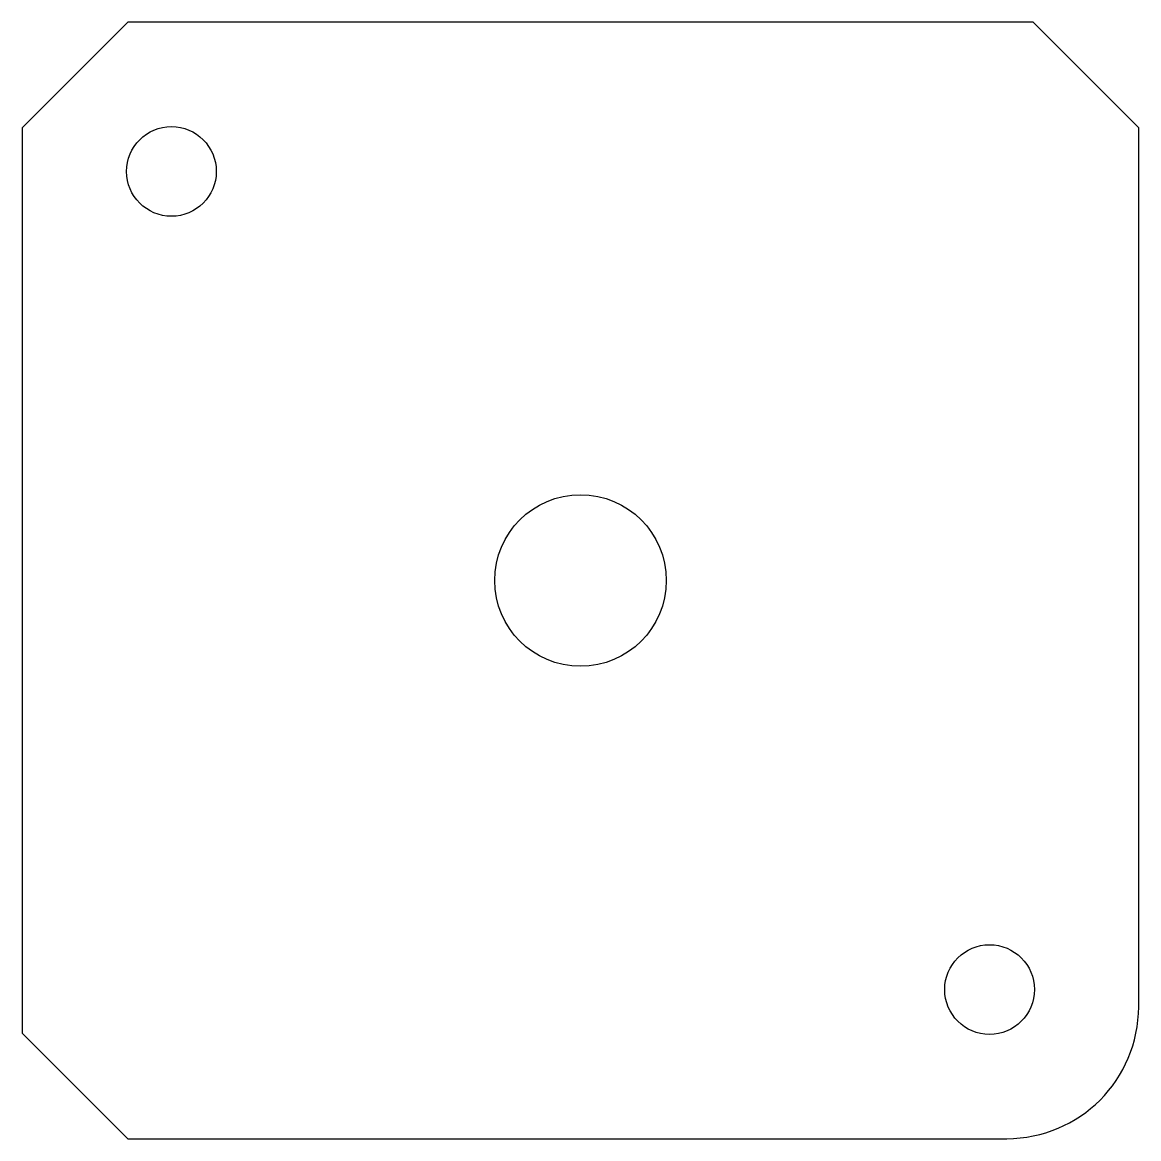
# Model space of a CAD drawing. Header units: millimetres. Extents: x -21.1 to 21.1, y -21.1 to 21.1.
import ezdxf

# ---------------------------------------------------------------- set-up
doc = ezdxf.new("R2010")
doc.units = ezdxf.units.MM

msp = doc.modelspace()

# ---------------------------------------------------------------- linework, layer by layer
at = {"color": 7, "linetype": 'Continuous', "lineweight": 25}
for p, q in [((-17.15, 21.15), (-21.15, 17.15)), ((17.15, 21.15), (-17.15, 21.15)), ((21.15, 17.15), (17.15, 21.15)), ((-21.15, 17.15), (-21.15, -17.15)), ((21.15, -16.15), (21.15, 17.15)), ((-21.15, -17.15), (-17.15, -21.15)), ((-17.15, -21.15), (16.15, -21.15))]:
    msp.add_line(p, q, dxfattribs=at)
for centre, radius in [((-15.5, 15.5), 1.7), ((0, 0), 3.25), ((15.5, -15.5), 1.7)]:
    msp.add_circle(centre, radius, dxfattribs=at)
msp.add_arc((16.15, -16.15), 5, 270, 0, dxfattribs=at)

doc.saveas('drawing.dxf')
